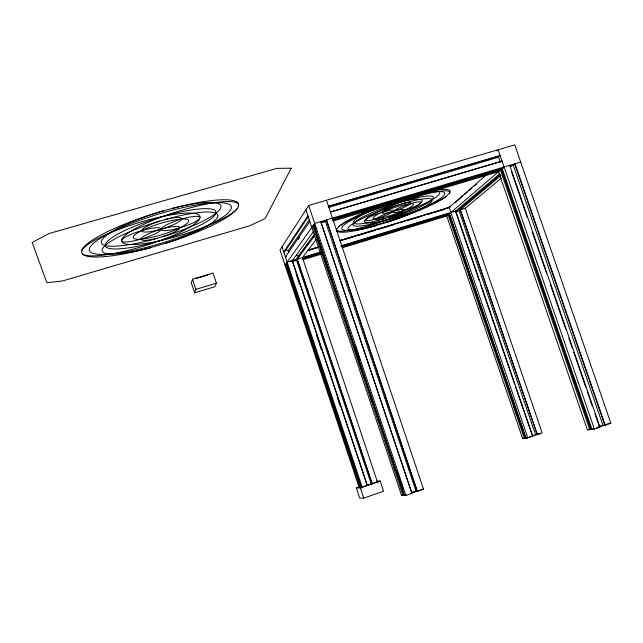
<?xml version="1.0" encoding="UTF-8"?>
<svg xmlns="http://www.w3.org/2000/svg" width="643" height="643" viewBox="0 0 643 643"><rect width="100%" height="100%" fill="white"/><g stroke="black" fill="none" stroke-linecap="round" stroke-linejoin="round"><path stroke-width="0.96" d="M295.595 260.769L294.888 260.728M324.273 222.156L323.003 222.148M192.506 279.207L191.333 282.84L194.62 292.846L214.842 286.706L216.418 283.153L213.074 273.01L192.506 279.207L195.85 289.39L194.62 292.846M604.79 425.256L605.256 425.192L515.067 163.724L514.689 164.037L604.79 425.256L610.85 423.223L514.754 144.852L308.688 205.495L279.986 249.974L359.091 487.354M307.909 215.807L283.772 252.016L284.769 251.718L308.495 216.297M288.844 252.683L288.233 250.842L309.629 219.448M309.797 221.457L285.412 256.927L286.408 256.629M298.384 239.284L299.525 237.637M285.034 265.125L314.684 223.402L520.693 162.052M305.899 209.819L401.562 495.407L403.016 495.423L404.158 495.022L313.921 225.749L313.519 226.312L314.837 225.918M313.639 231.359L292.219 260.769L367.209 485.545M314.692 234.068L296.921 258.092L372.289 483.849M301.069 253.069L298.673 256.292L296.391 255.118M302.266 251.453L308.246 243.392M311.839 238.553L314.829 234.518M372.08 483.849L297.106 259.29L314.467 235.965M316.179 239.477L302.443 257.513L377.779 482.997M496.798 150.976L498.164 149.731L594.357 429.034L599.975 427.048L509.754 165.307M486.028 175.161L448.87 207.681L339.785 240.651M455.365 202.545L462.912 195.954M464.423 194.636L467.445 191.992M468.956 190.674L471.97 188.037M474.237 186.06L476.503 184.083M342.301 247.74L446.756 216.016L504.104 166.987M446.756 216.016L522.703 438.647L525.363 438.092L449.079 214.545L448.501 215.035L449.578 214.714L525.717 437.819M333.162 221.079L498.558 171.729L587.413 429.966L589.752 429.653L590.821 429.275L501.5 169.816L500.728 170.475L501.958 170.106L591.078 428.969L592.806 428.479M502.199 170.443L502.617 170.09M499.603 173.907L455.501 211.242L479.18 280.565M500.254 174.382L461.69 206.925L462.076 208.035M500.953 175.571L460.107 209.843L537.307 434.644L460.058 208.645L499.812 175.137M340.742 245.899L465.283 208.131L501.17 178.28M598.103 427.274L596.672 427.997L597.202 427.925M528.803 437.401L530.137 436.766M601.141 426.012L598.802 426.864M320.937 222.47L326.917 220.445M509.939 166.143L515.742 164.078M442.826 209.755L450.639 206.395M455.574 211.732L460.412 210.092M321.291 222.695L322.448 222.301M292.983 261.307L293.972 260.97M401.562 495.407L403.265 494.813M588.337 429.637L591.11 428.664M404.873 494.555L403.555 495.014L404.158 495.022M591.078 428.969L589.848 429.403L590.821 429.275M502.207 168.619L591.97 429.355L594.028 428.841M410.797 493.261L419.734 490.464M598.922 426.984L607.088 424.444M420.176 490.103L421.495 489.636M608.334 423.801L603.608 425.24M313.696 224.793L404.391 495.44L405.87 495.456L411.898 493.334L320.744 221.602L411.898 493.334M417.259 491.34L326.427 219.906L417.259 491.34L423.56 489.227L326.459 200.262M522.703 438.647L525.926 437.521M449.457 213.709L526.07 438.196L527.726 437.77M540.361 433.205L539.437 433.527L540.176 433.422M532.211 436.107L538.971 433.993M526.07 438.196L532.717 436.251L455.774 211.008M536.961 434.692L542.178 432.948L465.283 208.131M359.115 487.04L356.326 488.005L359.67 498.052L363.745 498.148L383.582 491.204L380.182 481.028L376.71 481.181M377.393 481.84L362.162 487.145L359.043 487.209M356.326 488.005L360.337 487.933L380.182 481.028M411.938 492.337L412.525 492.136M456.016 211.804L457.607 211.394M532.227 435.737L532.717 435.576M532.066 436.042L534.285 435.182L533.192 435.432M411.874 492.723L414.759 491.59L413.65 491.791M287.156 262.151L320.64 252M290.073 261.42L291.504 260.986M297.106 259.29L299.244 258.639M453.484 211.852L454.826 211.451M460.107 209.843L462.124 209.232M302.499 257.956L320.664 252.442M342.647 245.771L390.454 231.271M392.367 230.692L447.817 213.87L524.431 438.422M291.882 261.396L296.447 260.005L371.509 484.854M302.612 258.261L320.849 252.731M341.963 246.325L450.397 213.42M302.829 258.944L320.994 253.43M342.02 247.041L449.079 214.545M303.014 259.668L321.219 254.138M307.402 250.28L318.896 246.808M339.97 240.442L450.084 207.159M307.25 250.489L318.735 247.016M308.158 250.585L317.714 247.692M340.332 240.86L343.209 239.984M345.13 239.405L355.949 236.134M357.621 235.627L375.062 230.355M378.751 229.238L383.662 227.759M385.47 227.204L394.175 224.576M399.882 222.848L402.775 221.98M406.601 220.822L421.969 216.169M427.627 214.465L432.538 212.978M434.314 212.439L443.099 209.787M460.058 208.645L461.401 208.244M195.85 289.39L216.418 283.153M195.673 278.636L209.602 274.432M332.873 218.837L500.045 169.021L589.752 429.653M332.335 219.239L503.276 168.297M313.921 225.749L312.779 226.087L403.016 495.423M332.294 220.268L501.5 169.816M599.324 426.357L600.811 425.947M328.621 207.472L498.646 157.189L498.614 155.534M536.206 434.644L539.107 433.792M163.7 210.767L174.591 207.793A82.135 15.866 -17.2 0 1 238.714 204.482L238.4 206.716L236.793 209.296A82.135 15.866 -17.2 0 1 168.394 242.435L149.176 248.077A82.135 15.866 -17.2 0 1 82.658 254.178L81.613 252.321L81.942 250.014A82.135 15.866 -17.2 0 1 163.7 210.767A62.556 12.281 -17.2 0 0 113.594 230.676L109.117 233.457A62.556 12.281 -17.2 0 0 103.66 244.975L106.296 245.755A62.556 12.281 -17.2 0 0 125.039 245.296L131.333 244.324A62.556 12.281 -17.2 0 0 152.463 239.622L167.333 235.274A62.556 12.281 -17.2 0 0 188.632 227.59L195.038 224.865A62.556 12.281 -17.2 0 0 214.658 214.223L217.639 211.836A62.556 12.281 -17.2 0 0 215.252 202.786L211.362 202.449A62.556 12.281 -17.2 0 0 171.874 208.533M510.783 166.183L511.732 166.167M608.391 423.568L610.85 423.223M601.478 425.529L602.901 425.336M532.717 436.251L515.509 386.917M599.975 427.048L599.509 427.113L594.944 413.851M591.126 428.752L591.648 428.68M591.97 429.355L594.357 429.034M421.993 489.235L423.56 489.227M415.555 491.019L416.897 491.019M405.54 495.038L406.151 495.038M285.958 249.629L288.233 250.842M513.243 165.163L603.03 425.537M511.346 171.303L527.348 217.728M532.243 231.938L546.614 273.629M550.207 284.053L565.88 329.529M568.814 338.057L572.407 348.474M573.717 352.268L585.797 387.319M587.429 392.061L592.332 406.272M498.646 157.189L500.423 162.349M459.022 210.687L535.643 434.909M480.803 285.315L514.537 384.072M448.967 206.925L527.831 437.963M468.265 272.962L471.182 281.505M479.284 305.248L480.257 308.093M513.95 406.85L516.868 415.402M325.366 221.152L416.077 491.405M308.688 205.495L405.87 495.456M315.158 226.875L316.115 229.728M355.065 345.95L359.855 360.233M396.892 470.74L402.952 488.833M316.702 235.804L331.016 278.532M353.923 346.899L364.42 378.229M370.786 397.221L371.742 400.067M394.328 467.477L395.284 470.33M292.356 260.576L367.426 485.578M295.997 273.741L299.485 284.19M316.589 335.469L321.339 349.712M337.181 397.197L340.034 405.741M282.036 246.799L362.242 487.378M361.454 487.965L286.738 263.823L285.749 264.128L360.152 487.362M286.424 263.172L361.157 487.37M360.337 487.933L363.745 498.148M121.784 240.088A20.6 3.971 -17 0 1 151.933 228.265A20.6 3.971 -17 0 1 151.989 235.242A20.6 3.971 -17 0 1 121.792 241.173M157.422 238.24A20.166 3.826 -17.2 0 1 144.434 235.925A20.166 3.826 -17.2 0 1 176.978 226.416A20.166 3.826 -17.2 0 1 162.374 236.793M164.986 219.576A20.825 4.083 -17.2 0 1 178.055 222.317A20.825 4.083 -17.2 0 1 144.474 232.035A20.825 4.083 -17.2 0 1 159.697 221.104M199.676 218.516A20.383 3.93 -17.4 0 1 169.061 230.25A20.383 3.93 -17.4 0 1 171.159 222.703A20.383 3.93 -17.4 0 1 199.997 217.35M165.99 243.167A60.555 11.494 -17.2 0 0 203.662 227.887L208.107 225.363A60.555 11.494 -17.2 0 0 216.964 213.862L215.1 212.889A60.555 11.494 -17.2 0 0 198.317 212.584L192.104 213.444A60.555 11.494 -17.2 0 0 170.242 218.13L154.392 222.711A60.555 11.494 -17.2 0 0 131.751 230.925L125.104 233.803A60.555 11.494 -17.2 0 0 106.208 244.549L103.804 246.791A60.555 11.494 -17.2 0 0 110.274 253.985L114.494 254.001A60.555 11.494 -17.2 0 0 151.579 247.402M82.4 253.72A61.881 11.936 -17 0 0 105.862 254.813L112.163 253.808A61.881 11.936 -17 0 0 155.196 242.347L162.229 239.815A61.881 11.936 -17 0 0 186.132 229.205L190.585 226.641A61.881 11.936 -17 0 0 199.025 219.769L200.005 217.889L199.989 216.273A61.881 11.936 -17 0 0 193.937 213.331L189.966 213.066A61.881 11.936 -17 0 0 165.894 215.823L158.347 217.43A61.881 11.936 -17 0 0 111.135 232.428L104.399 235.362A61.881 11.936 -17 0 0 81.862 250.593M237.187 208.654A61.222 11.815 -17.4 0 1 212.495 223.627L206.17 226.304A61.222 11.815 -17.4 0 1 163.563 239.903L156.675 241.438A61.222 11.815 -17.4 0 1 133.615 244.549L129.452 244.485A61.222 11.815 -17.4 0 1 122.138 242.146L121.623 240.683L122.122 238.899A61.222 11.815 -17.4 0 1 129.741 231.93L134.226 229.205A61.222 11.815 -17.4 0 1 159.818 217.575L167.534 214.778A61.222 11.815 -17.4 0 1 213.436 202.875L219.633 202.047A61.222 11.815 -17.4 0 1 238.633 205.045M424.42 193.599A54.43 8.054 -19.1 0 1 425.328 206.741A54.43 8.054 -19.1 0 1 346.312 230.315A54.43 8.054 -19.1 0 1 384.57 205.487M385.438 205.173A54.43 8.054 -19.1 0 1 389.811 203.606M365.931 219.191A15.054 2.234 -19 0 1 389.336 210.406A15.054 2.234 -19 0 1 384.401 215.968A15.054 2.234 -19 0 1 365.168 220.051M385.157 218.435A14.845 2.17 -19.1 0 1 380.174 216.337A14.845 2.17 -19.1 0 1 403.274 209.393A14.845 2.17 -19.1 0 1 388.685 217.374M401.722 203.855A15.215 2.275 -19.2 0 1 406.521 206.202A15.215 2.275 -19.2 0 1 382.931 213.259A15.215 2.275 -19.2 0 1 398.025 204.964M420.2 203.55A15.006 2.21 -19.2 0 1 396.667 212.278A15.006 2.21 -19.2 0 1 402.695 206.411A15.006 2.21 -19.2 0 1 421.125 202.641M435.432 190.232A60.177 8.906 -19.1 0 1 449.61 193.157L445.567 196.862A60.177 8.906 -19.1 0 1 387.85 222.052L374.025 226.223A60.177 8.906 -19.1 0 1 336.466 229.607L339.183 226.248A60.177 8.906 -19.1 0 1 375.094 208.083M386.097 222.599A44.56 6.518 -19.1 0 0 416.077 211.025L420.088 209.088A44.56 6.518 -19.1 0 0 432.225 200.158L431.879 199.378A44.56 6.518 -19.1 0 0 423.359 198.92L419.606 199.499A44.56 6.518 -19.1 0 0 405.355 202.81L394.272 206.13A44.56 6.518 -19.1 0 0 377.312 212.15L372.008 214.288A44.56 6.518 -19.1 0 0 355.04 222.414L352.235 224.158A44.56 6.518 -19.1 0 0 350.186 230.122L352.276 230.234A44.56 6.518 -19.1 0 0 375.729 225.725M336.683 229.229A45.187 6.711 -19 0 0 347.389 230.684L351.255 230.025A45.187 6.711 -19 0 0 381.146 221.698L386.515 219.802A45.187 6.711 -19 0 0 406.079 211.764L410.105 209.803A45.187 6.711 -19 0 0 419.043 204.514L421.832 201.798A45.187 6.711 -19 0 0 420.618 199.443L418.746 199.185A45.187 6.711 -19 0 0 404.68 200.978L399.801 202.103A45.187 6.711 -19 0 0 366.076 212.954L360.707 215.124A45.187 6.711 -19 0 0 338.724 226.714M378.277 207.263A45.669 6.832 -19.2 0 0 368.503 211.635L364.356 213.717A45.669 6.832 -19.2 0 0 353.473 222.695L354.213 223.386A45.669 6.832 -19.2 0 0 363.842 223.426L367.692 222.775A45.669 6.832 -19.2 0 0 381.677 219.44L392.27 216.257A45.669 6.832 -19.2 0 0 408.458 210.526L413.594 208.477A45.669 6.832 -19.2 0 0 430.786 200.415L433.88 198.599A45.669 6.832 -19.2 0 0 438.381 191.606L436.581 191.309A45.669 6.832 -19.2 0 0 430.858 191.582M449.216 193.591A45.042 6.631 -19.2 0 0 441.122 191.092L437.385 191.654A45.042 6.631 -19.2 0 0 406.199 200.198L400.444 202.24A45.042 6.631 -19.2 0 0 379.74 210.848L375.616 212.905A45.042 6.631 -19.2 0 0 366.944 218.25L364.645 220.838A45.042 6.631 -19.2 0 0 366.631 222.864L368.672 223.008A45.042 6.631 -19.2 0 0 382.545 220.999L387.134 219.898A45.042 6.631 -19.2 0 0 418.448 209.803L423.536 207.777A45.042 6.631 -19.2 0 0 446.186 196.372M291.175 168.209L265.181 218.499L249.741 225.765L62.628 280.927L46.907 282.743L32.15 242.467L48.94 233.562L276.892 168.362L291.175 168.209M328.501 206.331L500.182 155.598L328.501 206.331M330.414 212.037L502.087 161.12L330.414 212.037M135.504 246.671A57.878 11.172 -17.2 0 0 215.927 211.74A57.878 11.172 -17.2 0 0 130.441 227.984A57.878 11.172 -17.2 0 0 135.504 246.671M127.266 251.638A74.275 14.347 -17.2 0 0 231.351 206.829A74.275 14.347 -17.2 0 0 122.379 227.14A74.275 14.347 -17.2 0 0 127.266 251.638M145.816 238.505A28.983 5.586 -17.2 0 0 188.656 221.184A28.983 5.586 -17.2 0 0 148.42 227.622A28.983 5.586 -17.2 0 0 145.816 238.505M373.085 223.651A42.43 6.277 -19.1 0 0 433.414 197.505A42.43 6.277 -19.1 0 0 373.342 212.069A42.43 6.277 -19.1 0 0 373.085 223.651M383.437 217.479A21.251 3.143 -19.1 0 0 413.353 204.402A21.251 3.143 -19.1 0 0 382.963 211.885A21.251 3.143 -19.1 0 0 383.437 217.479"/></g></svg>
